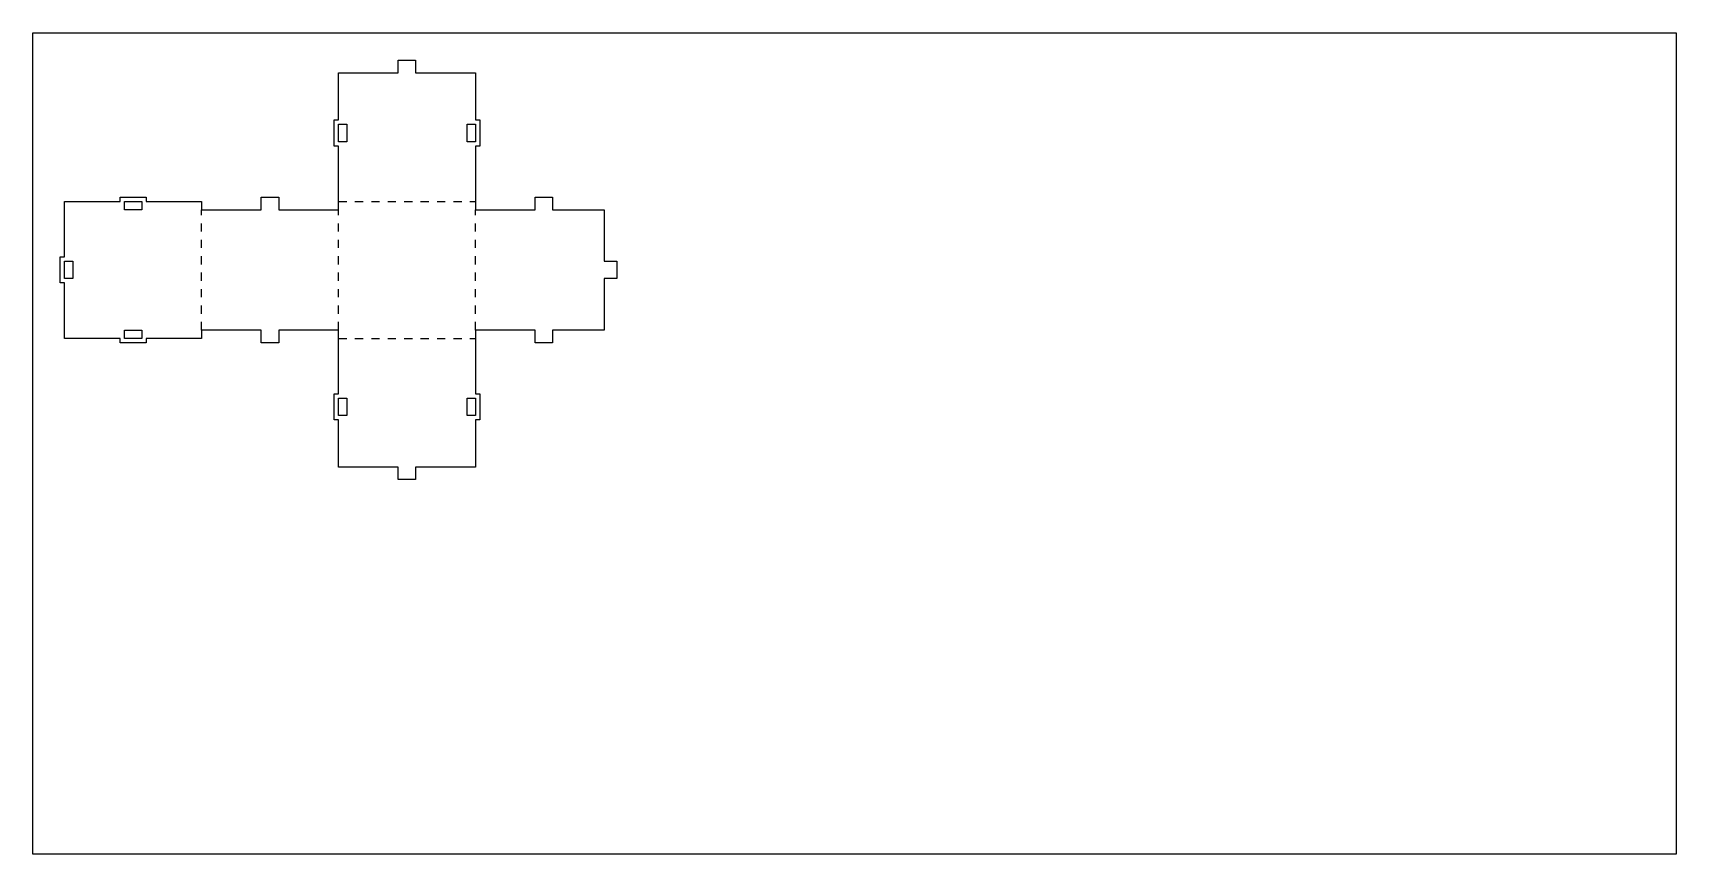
# Model space of a CAD drawing. Header units: metres. Extents: x 0 to 600, y 0 to 300.
import ezdxf

# ---------------------------------------------------------------- set-up
doc = ezdxf.new("R2010")
doc.units = ezdxf.units.M

msp = doc.modelspace()

# ---------------------------------------------------------------- linework, layer by layer
at = {"layer": '1'}
for p, q in [((133.4125, 285.4125), (133.4125, 290)), ((133.4125, 290), (139.7625, 290)), ((139.7625, 290), (139.7625, 285.4125)), ((111.5875, 268.175), (111.5875, 285.4125)), ((111.5875, 285.4125), (133.4125, 285.4125)), ((139.7625, 285.4125), (161.5875, 285.4125)), ((161.5875, 285.4125), (161.5875, 268.175)), ((110, 258.65), (110, 268.175)), ((110, 268.175), (111.5875, 268.175)), ((111.5875, 260.2375), (111.5875, 266.5875)), ((111.5875, 266.5875), (114.5875, 266.5875)), ((114.5875, 266.5875), (114.5875, 260.2375)), ((158.5875, 260.2375), (158.5875, 266.5875)), ((158.5875, 266.5875), (161.5875, 266.5875)), ((161.5875, 268.175), (163.175, 268.175)), ((161.5875, 266.5875), (161.5875, 260.2375)), ((163.175, 268.175), (163.175, 258.65)), ((111.5875, 258.65), (110, 258.65)), ((114.5875, 260.2375), (111.5875, 260.2375)), ((111.5875, 235.4125), (111.5875, 258.65)), ((161.5875, 260.2375), (158.5875, 260.2375)), ((163.175, 258.65), (161.5875, 258.65)), ((161.5875, 258.65), (161.5875, 235.4125)), ((31.825, 238.4125), (31.825, 240)), ((31.825, 240), (41.35, 240)), ((41.35, 240), (41.35, 238.4125)), ((83.4125, 235.4125), (83.4125, 240)), ((83.4125, 240), (89.7625, 240)), ((89.7625, 240), (89.7625, 235.4125)), ((183.4125, 235.4125), (183.4125, 240)), ((183.4125, 240), (189.7625, 240)), ((189.7625, 240), (189.7625, 235.4125)), ((11.5875, 218.175), (11.5875, 238.4125)), ((11.5875, 238.4125), (31.825, 238.4125)), ((33.4125, 238.4125), (39.7625, 238.4125)), ((33.4125, 235.4125), (33.4125, 238.4125)), ((39.7625, 235.4125), (33.4125, 235.4125)), ((39.7625, 238.4125), (39.7625, 235.4125)), ((41.35, 238.4125), (61.5875, 238.4125)), ((61.5875, 238.4125), (61.5875, 235.4125)), ((61.5875, 235.4125), (83.4125, 235.4125)), ((89.7625, 235.4125), (111.5875, 235.4125)), ((161.5875, 235.4125), (183.4125, 235.4125)), ((189.7625, 235.4125), (208.5875, 235.4125)), ((208.5875, 235.4125), (208.5875, 216.5875)), ((10, 208.65), (10, 218.175)), ((10, 218.175), (11.5875, 218.175)), ((11.5875, 210.2375), (11.5875, 216.5875)), ((11.5875, 216.5875), (14.5875, 216.5875)), ((14.5875, 216.5875), (14.5875, 210.2375)), ((208.5875, 216.5875), (213.175, 216.5875)), ((213.175, 216.5875), (213.175, 210.2375)), ((14.5875, 210.2375), (11.5875, 210.2375)), ((213.175, 210.2375), (208.5875, 210.2375)), ((208.5875, 210.2375), (208.5875, 191.4125)), ((11.5875, 208.65), (10, 208.65)), ((11.5875, 188.4125), (11.5875, 208.65)), ((31.825, 188.4125), (11.5875, 188.4125)), ((31.825, 186.825), (31.825, 188.4125)), ((41.35, 186.825), (31.825, 186.825)), ((33.4125, 188.4125), (33.4125, 191.4125)), ((33.4125, 191.4125), (39.7625, 191.4125)), ((39.7625, 188.4125), (33.4125, 188.4125)), ((39.7625, 191.4125), (39.7625, 188.4125)), ((61.5875, 188.4125), (41.35, 188.4125)), ((41.35, 188.4125), (41.35, 186.825)), ((83.4125, 191.4125), (61.5875, 191.4125)), ((61.5875, 191.4125), (61.5875, 188.4125)), ((83.4125, 186.825), (83.4125, 191.4125)), ((89.7625, 186.825), (83.4125, 186.825)), ((111.5875, 191.4125), (89.7625, 191.4125)), ((89.7625, 191.4125), (89.7625, 186.825)), ((111.5875, 168.175), (111.5875, 191.4125)), ((183.4125, 191.4125), (161.5875, 191.4125)), ((161.5875, 191.4125), (161.5875, 168.175)), ((183.4125, 186.825), (183.4125, 191.4125)), ((189.7625, 186.825), (183.4125, 186.825)), ((208.5875, 191.4125), (189.7625, 191.4125)), ((189.7625, 191.4125), (189.7625, 186.825)), ((110, 158.65), (110, 168.175)), ((110, 168.175), (111.5875, 168.175)), ((161.5875, 168.175), (163.175, 168.175)), ((163.175, 168.175), (163.175, 158.65)), ((111.5875, 160.2375), (111.5875, 166.5875)), ((111.5875, 166.5875), (114.5875, 166.5875)), ((114.5875, 166.5875), (114.5875, 160.2375)), ((158.5875, 160.2375), (158.5875, 166.5875)), ((158.5875, 166.5875), (161.5875, 166.5875)), ((161.5875, 166.5875), (161.5875, 160.2375)), ((111.5875, 158.65), (110, 158.65)), ((114.5875, 160.2375), (111.5875, 160.2375)), ((111.5875, 141.4125), (111.5875, 158.65)), ((161.5875, 160.2375), (158.5875, 160.2375)), ((163.175, 158.65), (161.5875, 158.65)), ((161.5875, 158.65), (161.5875, 141.4125)), ((133.4125, 141.4125), (111.5875, 141.4125)), ((133.4125, 136.825), (133.4125, 141.4125)), ((161.5875, 141.4125), (139.7625, 141.4125)), ((139.7625, 141.4125), (139.7625, 136.825)), ((139.7625, 136.825), (133.4125, 136.825))]:
    msp.add_line(p, q, dxfattribs=at)
at = {"layer": 'fold-line'}
for p, q in [((61.5875, 233.4125), (61.5875, 235.4125)), ((111.5875, 238.4125), (114.5875, 238.4125)), ((111.5875, 233.4125), (111.5875, 235.4125)), ((117.5875, 238.4125), (120.5875, 238.4125)), ((123.5875, 238.4125), (126.5875, 238.4125)), ((129.5875, 238.4125), (132.5875, 238.4125)), ((135.5875, 238.4125), (138.5875, 238.4125)), ((141.5875, 238.4125), (144.5875, 238.4125)), ((147.5875, 238.4125), (150.5875, 238.4125)), ((153.5875, 238.4125), (156.5875, 238.4125)), ((159.5875, 238.4125), (161.5875, 238.4125)), ((161.5875, 233.4125), (161.5875, 235.4125)), ((61.5875, 227.4125), (61.5875, 230.4125)), ((111.5875, 227.4125), (111.5875, 230.4125)), ((161.5875, 227.4125), (161.5875, 230.4125)), ((61.5875, 221.4125), (61.5875, 224.4125)), ((111.5875, 221.4125), (111.5875, 224.4125)), ((161.5875, 221.4125), (161.5875, 224.4125)), ((61.5875, 215.4125), (61.5875, 218.4125)), ((111.5875, 215.4125), (111.5875, 218.4125)), ((161.5875, 215.4125), (161.5875, 218.4125)), ((61.5875, 209.4125), (61.5875, 212.4125)), ((111.5875, 209.4125), (111.5875, 212.4125)), ((161.5875, 209.4125), (161.5875, 212.4125)), ((61.5875, 203.4125), (61.5875, 206.4125)), ((111.5875, 203.4125), (111.5875, 206.4125)), ((161.5875, 203.4125), (161.5875, 206.4125)), ((61.5875, 197.4125), (61.5875, 200.4125)), ((111.5875, 197.4125), (111.5875, 200.4125)), ((161.5875, 197.4125), (161.5875, 200.4125)), ((61.5875, 191.4125), (61.5875, 194.4125)), ((111.5875, 191.4125), (111.5875, 194.4125)), ((161.5875, 191.4125), (161.5875, 194.4125)), ((111.5875, 188.4125), (114.5875, 188.4125)), ((117.5875, 188.4125), (120.5875, 188.4125)), ((123.5875, 188.4125), (126.5875, 188.4125)), ((129.5875, 188.4125), (132.5875, 188.4125)), ((135.5875, 188.4125), (138.5875, 188.4125)), ((141.5875, 188.4125), (144.5875, 188.4125)), ((147.5875, 188.4125), (150.5875, 188.4125)), ((153.5875, 188.4125), (156.5875, 188.4125)), ((159.5875, 188.4125), (161.5875, 188.4125))]:
    msp.add_line(p, q, dxfattribs=at)
at = {"layer": 'sheet_boundary'}
for p, q in [((0, 300), (600, 300)), ((0, 0), (0, 300)), ((600, 300), (600, 0)), ((600, 0), (0, 0))]:
    msp.add_line(p, q, dxfattribs=at)

doc.saveas('drawing.dxf')
